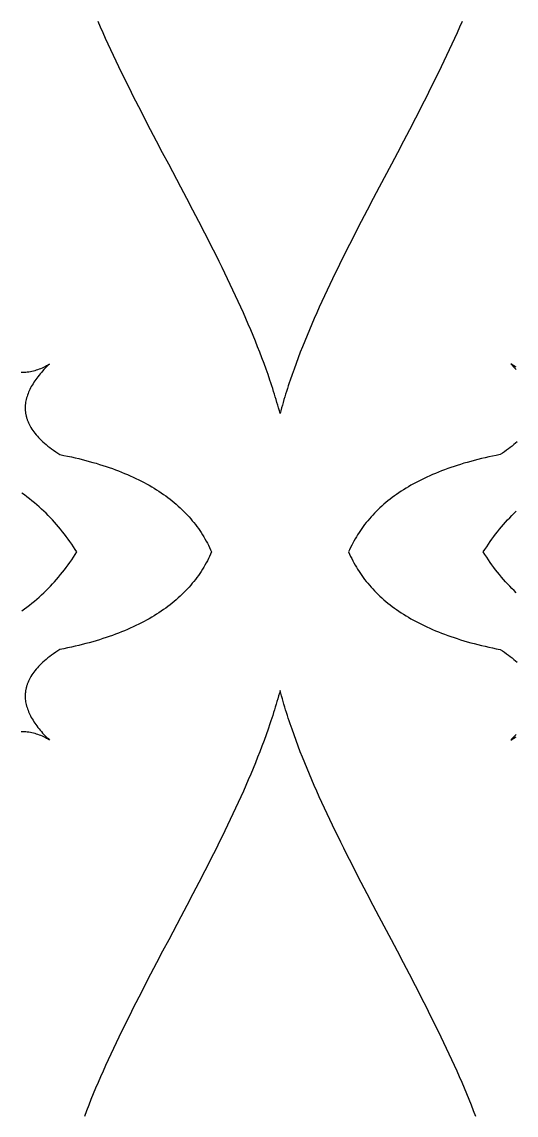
# Model space of a CAD drawing. Extents: x -4113 to -3113, y 1469 to 2469.
# Drawn here: x -3502.4 to -3433.4, y 1626.2 to 1778.9 of the extents above; entities that cross this region are included whole.
import ezdxf

# ---------------------------------------------------------------- set-up
doc = ezdxf.new("R2010")
doc.units = 0
doc.layers.add('PLAN_1', color=18, linetype='CONTINUOUS')

msp = doc.modelspace()

# ---------------------------------------------------------------- linework, layer by layer
at = {"layer": 'PLAN_1'}
for points in [[(-3440.97, 1779), (-3441.31, 1778.21), (-3441.66, 1777.42), (-3442.02, 1776.63), (-3442.38, 1775.83), (-3442.75, 1775.04), (-3443.12, 1774.25), (-3443.5, 1773.45), (-3443.88, 1772.65), (-3444.26, 1771.86), (-3444.65, 1771.06), (-3445.05, 1770.26), (-3445.44, 1769.47), (-3445.84, 1768.67), (-3446.25, 1767.87), (-3446.65, 1767.07), (-3447.06, 1766.27), (-3447.48, 1765.47), (-3448.31, 1763.86), (-3449.14, 1762.26), (-3449.99, 1760.66), (-3450.83, 1759.05), (-3452.53, 1755.84), (-3453.37, 1754.24), (-3454.21, 1752.64), (-3455.04, 1751.04), (-3455.87, 1749.43), (-3456.28, 1748.63), (-3456.68, 1747.84), (-3457.08, 1747.04), (-3457.48, 1746.24), (-3457.88, 1745.44), (-3458.27, 1744.64), (-3458.66, 1743.85), (-3459.05, 1743.05), (-3459.42, 1742.25), (-3459.8, 1741.46), (-3460.17, 1740.67), (-3460.53, 1739.87), (-3460.89, 1739.08), (-3461.25, 1738.29), (-3461.6, 1737.5), (-3461.94, 1736.71), (-3462.27, 1735.92), (-3462.6, 1735.13), (-3462.92, 1734.35), (-3463.24, 1733.56), (-3463.54, 1732.78), (-3463.84, 1732), (-3464.14, 1731.21), (-3464.42, 1730.43), (-3464.7, 1729.65), (-3464.96, 1728.88), (-3465.09, 1728.49), (-3465.22, 1728.1), (-3465.35, 1727.71), (-3465.47, 1727.32), (-3465.59, 1726.94), (-3465.71, 1726.55), (-3465.83, 1726.16), (-3465.94, 1725.78), (-3466.05, 1725.39), (-3466.16, 1725.01), (-3466.27, 1724.62), (-3466.37, 1724.24), (-3466.47, 1724.62), (-3466.58, 1725.01), (-3466.69, 1725.39), (-3466.8, 1725.78), (-3466.92, 1726.16), (-3467.03, 1726.55), (-3467.15, 1726.94), (-3467.27, 1727.32), (-3467.4, 1727.71), (-3467.52, 1728.1), (-3467.65, 1728.49), (-3467.78, 1728.88), (-3468.05, 1729.65), (-3468.32, 1730.43), (-3468.61, 1731.21), (-3468.9, 1732), (-3469.2, 1732.78), (-3469.5, 1733.56), (-3469.82, 1734.35), (-3470.14, 1735.13), (-3470.47, 1735.92), (-3470.8, 1736.71), (-3471.15, 1737.5), (-3471.49, 1738.29), (-3471.85, 1739.08), (-3472.21, 1739.87), (-3472.57, 1740.67), (-3472.94, 1741.46), (-3473.32, 1742.25), (-3473.7, 1743.05), (-3474.08, 1743.85), (-3474.47, 1744.64), (-3474.86, 1745.44), (-3475.26, 1746.24), (-3475.66, 1747.04), (-3476.06, 1747.84), (-3476.47, 1748.63), (-3476.87, 1749.43), (-3477.7, 1751.04), (-3478.53, 1752.64), (-3479.37, 1754.24), (-3480.22, 1755.84), (-3481.91, 1759.05), (-3482.76, 1760.66), (-3483.6, 1762.26), (-3484.44, 1763.86), (-3485.27, 1765.47), (-3485.68, 1766.27), (-3486.09, 1767.07), (-3486.49, 1767.87), (-3486.9, 1768.67), (-3487.3, 1769.47), (-3487.7, 1770.26), (-3488.09, 1771.06), (-3488.48, 1771.86), (-3488.87, 1772.65), (-3489.25, 1773.45), (-3489.62, 1774.25), (-3489.99, 1775.04), (-3490.36, 1775.83), (-3490.72, 1776.63), (-3491.08, 1777.42), (-3491.43, 1778.21), (-3491.77, 1779)], [(-3502.53, 1729.99), (-3502.31, 1729.99), (-3502.09, 1730), (-3501.87, 1730.01), (-3501.65, 1730.04), (-3501.43, 1730.06), (-3501.21, 1730.1), (-3501, 1730.14), (-3500.79, 1730.19), (-3500.57, 1730.25), (-3500.37, 1730.31), (-3500.16, 1730.37), (-3499.95, 1730.45), (-3499.75, 1730.53), (-3499.55, 1730.62), (-3499.35, 1730.71), (-3499.15, 1730.81), (-3498.95, 1730.92), (-3498.75, 1731.03), (-3498.56, 1731.15), (-3498.76, 1730.96), (-3498.95, 1730.76), (-3499.14, 1730.56), (-3499.33, 1730.36), (-3499.51, 1730.16), (-3499.68, 1729.97), (-3499.85, 1729.77), (-3500.01, 1729.57), (-3500.16, 1729.37), (-3500.31, 1729.17), (-3500.46, 1728.98), (-3500.6, 1728.78), (-3500.73, 1728.58), (-3500.85, 1728.38), (-3500.97, 1728.18), (-3501.09, 1727.99), (-3501.19, 1727.79), (-3501.29, 1727.59), (-3501.39, 1727.39), (-3501.47, 1727.19), (-3501.55, 1727), (-3501.62, 1726.8), (-3501.69, 1726.6), (-3501.75, 1726.4), (-3501.8, 1726.2), (-3501.84, 1726.01), (-3501.88, 1725.81), (-3501.9, 1725.61), (-3501.93, 1725.41), (-3501.94, 1725.21), (-3501.94, 1725.02), (-3501.94, 1724.82), (-3501.94, 1724.72), (-3501.93, 1724.62), (-3501.92, 1724.52), (-3501.91, 1724.42), (-3501.9, 1724.32), (-3501.88, 1724.23), (-3501.87, 1724.13), (-3501.85, 1724.03), (-3501.83, 1723.93), (-3501.8, 1723.83), (-3501.78, 1723.73), (-3501.75, 1723.63), (-3501.72, 1723.53), (-3501.69, 1723.43), (-3501.66, 1723.34), (-3501.62, 1723.24), (-3501.58, 1723.14), (-3501.54, 1723.04), (-3501.5, 1722.94), (-3501.45, 1722.84), (-3501.41, 1722.74), (-3501.36, 1722.64), (-3501.31, 1722.54), (-3501.25, 1722.45), (-3501.14, 1722.25), (-3501.01, 1722.05), (-3500.88, 1721.85), (-3500.74, 1721.65), (-3500.58, 1721.46), (-3500.42, 1721.26), (-3500.25, 1721.06), (-3500.07, 1720.86), (-3499.88, 1720.67), (-3499.68, 1720.47), (-3499.47, 1720.27), (-3499.24, 1720.07), (-3499.01, 1719.88), (-3498.77, 1719.68), (-3498.52, 1719.48), (-3498.25, 1719.28), (-3497.98, 1719.08), (-3497.69, 1718.89), (-3497.4, 1718.69), (-3497.09, 1718.49), (-3496.56, 1718.38), (-3496.03, 1718.27), (-3495.5, 1718.16), (-3494.99, 1718.04), (-3494.48, 1717.92), (-3493.98, 1717.8), (-3493.48, 1717.67), (-3493, 1717.54), (-3492.52, 1717.4), (-3492.04, 1717.27), (-3491.57, 1717.12), (-3491.11, 1716.98), (-3490.66, 1716.83), (-3490.21, 1716.68), (-3489.77, 1716.52), (-3489.34, 1716.36), (-3488.91, 1716.2), (-3488.49, 1716.03), (-3488.07, 1715.86), (-3487.67, 1715.69), (-3487.27, 1715.52), (-3486.87, 1715.34), (-3486.48, 1715.15), (-3486.1, 1714.97), (-3485.73, 1714.78), (-3485.36, 1714.58), (-3485, 1714.39), (-3484.64, 1714.19), (-3484.29, 1713.99), (-3483.95, 1713.78), (-3483.61, 1713.57), (-3483.28, 1713.36), (-3482.96, 1713.14), (-3482.64, 1712.92), (-3482.33, 1712.7), (-3482.02, 1712.47), (-3481.73, 1712.25), (-3481.43, 1712.01), (-3481.15, 1711.78), (-3480.87, 1711.54), (-3480.59, 1711.3), (-3480.32, 1711.05), (-3480.06, 1710.8), (-3479.81, 1710.55), (-3479.56, 1710.3), (-3479.31, 1710.04), (-3479.08, 1709.78), (-3478.84, 1709.52), (-3478.62, 1709.25), (-3478.4, 1708.98), (-3478.18, 1708.71), (-3477.98, 1708.43), (-3477.77, 1708.15), (-3477.58, 1707.87), (-3477.39, 1707.58), (-3477.2, 1707.29), (-3477.03, 1707), (-3476.85, 1706.71), (-3476.69, 1706.41), (-3476.52, 1706.11), (-3476.37, 1705.81), (-3476.22, 1705.5), (-3476.08, 1705.19), (-3475.94, 1704.88), (-3476.08, 1704.56), (-3476.22, 1704.25), (-3476.37, 1703.95), (-3476.52, 1703.64), (-3476.69, 1703.34), (-3476.85, 1703.05), (-3477.03, 1702.75), (-3477.2, 1702.46), (-3477.39, 1702.17), (-3477.58, 1701.89), (-3477.77, 1701.6), (-3477.98, 1701.32), (-3478.18, 1701.05), (-3478.4, 1700.77), (-3478.62, 1700.5), (-3478.84, 1700.24), (-3479.08, 1699.97), (-3479.31, 1699.71), (-3479.56, 1699.45), (-3479.81, 1699.2), (-3480.06, 1698.95), (-3480.32, 1698.7), (-3480.59, 1698.46), (-3480.87, 1698.21), (-3481.15, 1697.97), (-3481.43, 1697.74), (-3481.73, 1697.51), (-3482.02, 1697.28), (-3482.33, 1697.05), (-3482.64, 1696.83), (-3482.96, 1696.61), (-3483.28, 1696.39), (-3483.61, 1696.18), (-3483.95, 1695.97), (-3484.29, 1695.76), (-3484.64, 1695.56), (-3485, 1695.36), (-3485.36, 1695.17), (-3485.73, 1694.97), (-3486.1, 1694.78), (-3486.48, 1694.6), (-3486.87, 1694.41), (-3487.27, 1694.23), (-3487.67, 1694.06), (-3488.07, 1693.88), (-3488.49, 1693.71), (-3488.91, 1693.55), (-3489.34, 1693.39), (-3489.77, 1693.23), (-3490.21, 1693.07), (-3490.66, 1692.92), (-3491.11, 1692.77), (-3491.57, 1692.62), (-3492.04, 1692.48), (-3492.52, 1692.34), (-3493, 1692.21), (-3493.48, 1692.08), (-3493.98, 1691.95), (-3494.48, 1691.82), (-3494.99, 1691.7), (-3495.5, 1691.59), (-3496.03, 1691.47), (-3496.56, 1691.36), (-3497.09, 1691.25), (-3497.4, 1691.06), (-3497.69, 1690.86), (-3497.98, 1690.66), (-3498.25, 1690.46), (-3498.52, 1690.27), (-3498.77, 1690.07), (-3499.01, 1689.87), (-3499.24, 1689.67), (-3499.47, 1689.48), (-3499.68, 1689.28), (-3499.88, 1689.08), (-3500.07, 1688.88), (-3500.25, 1688.69), (-3500.42, 1688.49), (-3500.58, 1688.29), (-3500.74, 1688.09), (-3500.88, 1687.89), (-3501.01, 1687.7), (-3501.14, 1687.5), (-3501.25, 1687.3), (-3501.31, 1687.2), (-3501.36, 1687.1), (-3501.41, 1687.01), (-3501.45, 1686.91), (-3501.5, 1686.81), (-3501.54, 1686.71), (-3501.58, 1686.61), (-3501.62, 1686.51), (-3501.66, 1686.41), (-3501.69, 1686.31), (-3501.72, 1686.21), (-3501.75, 1686.12), (-3501.78, 1686.02), (-3501.8, 1685.92), (-3501.83, 1685.82), (-3501.85, 1685.72), (-3501.87, 1685.62), (-3501.88, 1685.52), (-3501.9, 1685.42), (-3501.91, 1685.33), (-3501.92, 1685.23), (-3501.93, 1685.13), (-3501.94, 1685.03), (-3501.94, 1684.93), (-3501.94, 1684.73), (-3501.94, 1684.53), (-3501.93, 1684.34), (-3501.9, 1684.14), (-3501.88, 1683.94), (-3501.84, 1683.74), (-3501.8, 1683.55), (-3501.75, 1683.35), (-3501.69, 1683.15), (-3501.62, 1682.95), (-3501.55, 1682.76), (-3501.47, 1682.56), (-3501.39, 1682.36), (-3501.29, 1682.16), (-3501.19, 1681.97), (-3501.09, 1681.77), (-3500.97, 1681.57), (-3500.85, 1681.37), (-3500.73, 1681.17), (-3500.6, 1680.98), (-3500.46, 1680.78), (-3500.31, 1680.58), (-3500.16, 1680.38), (-3500.01, 1680.19), (-3499.85, 1679.99), (-3499.68, 1679.79), (-3499.51, 1679.59), (-3499.33, 1679.4), (-3499.14, 1679.2), (-3498.95, 1679), (-3498.76, 1678.8), (-3498.56, 1678.61), (-3498.75, 1678.73), (-3498.95, 1678.84), (-3499.15, 1678.95), (-3499.35, 1679.05), (-3499.55, 1679.14), (-3499.75, 1679.23), (-3499.95, 1679.31), (-3500.16, 1679.38), (-3500.37, 1679.45), (-3500.57, 1679.51), (-3500.79, 1679.56), (-3501, 1679.61), (-3501.21, 1679.65), (-3501.43, 1679.69), (-3501.65, 1679.72), (-3501.87, 1679.74), (-3502.09, 1679.75), (-3502.31, 1679.76), (-3502.53, 1679.77)], [(-3433.4, 1730.71), (-3433.6, 1730.81), (-3433.79, 1730.92), (-3433.99, 1731.03), (-3434.18, 1731.15), (-3433.98, 1730.96), (-3433.79, 1730.76), (-3433.6, 1730.56), (-3433.41, 1730.36)], [(-3433.28, 1720.27), (-3433.5, 1720.07), (-3433.73, 1719.88), (-3433.97, 1719.68), (-3434.23, 1719.48), (-3434.49, 1719.28), (-3434.76, 1719.08), (-3435.05, 1718.89), (-3435.34, 1718.69), (-3435.65, 1718.49), (-3436.19, 1718.38), (-3436.72, 1718.27), (-3437.24, 1718.16), (-3437.75, 1718.04), (-3438.26, 1717.92), (-3438.76, 1717.8), (-3439.26, 1717.67), (-3439.75, 1717.54), (-3440.23, 1717.4), (-3440.7, 1717.27), (-3441.17, 1717.12), (-3441.63, 1716.98), (-3442.08, 1716.83), (-3442.53, 1716.68), (-3442.97, 1716.52), (-3443.4, 1716.36), (-3443.83, 1716.2), (-3444.25, 1716.03), (-3444.67, 1715.86), (-3445.07, 1715.69), (-3445.48, 1715.52), (-3445.87, 1715.34), (-3446.26, 1715.15), (-3446.64, 1714.97), (-3447.01, 1714.78), (-3447.38, 1714.58), (-3447.74, 1714.39), (-3448.1, 1714.19), (-3448.45, 1713.99), (-3448.79, 1713.78), (-3449.13, 1713.57), (-3449.46, 1713.36), (-3449.78, 1713.14), (-3450.1, 1712.92), (-3450.41, 1712.7), (-3450.72, 1712.47), (-3451.02, 1712.25), (-3451.31, 1712.01), (-3451.6, 1711.78), (-3451.88, 1711.54), (-3452.15, 1711.3), (-3452.42, 1711.05), (-3452.68, 1710.8), (-3452.94, 1710.55), (-3453.18, 1710.3), (-3453.43, 1710.04), (-3453.67, 1709.78), (-3453.9, 1709.52), (-3454.12, 1709.25), (-3454.34, 1708.98), (-3454.56, 1708.71), (-3454.76, 1708.43), (-3454.97, 1708.15), (-3455.16, 1707.87), (-3455.35, 1707.58), (-3455.54, 1707.29), (-3455.72, 1707), (-3455.89, 1706.71), (-3456.06, 1706.41), (-3456.22, 1706.11), (-3456.37, 1705.81), (-3456.52, 1705.5), (-3456.67, 1705.19), (-3456.8, 1704.88), (-3456.67, 1704.56), (-3456.52, 1704.25), (-3456.37, 1703.95), (-3456.22, 1703.64), (-3456.06, 1703.34), (-3455.89, 1703.05), (-3455.72, 1702.75), (-3455.54, 1702.46), (-3455.35, 1702.17), (-3455.16, 1701.89), (-3454.97, 1701.6), (-3454.76, 1701.32), (-3454.56, 1701.05), (-3454.34, 1700.77), (-3454.12, 1700.5), (-3453.9, 1700.24), (-3453.67, 1699.97), (-3453.43, 1699.71), (-3453.18, 1699.45), (-3452.94, 1699.2), (-3452.68, 1698.95), (-3452.42, 1698.7), (-3452.15, 1698.46), (-3451.88, 1698.21), (-3451.6, 1697.97), (-3451.31, 1697.74), (-3451.02, 1697.51), (-3450.72, 1697.28), (-3450.41, 1697.05), (-3450.1, 1696.83), (-3449.78, 1696.61), (-3449.46, 1696.39), (-3449.13, 1696.18), (-3448.79, 1695.97), (-3448.45, 1695.76), (-3448.1, 1695.56), (-3447.74, 1695.36), (-3447.38, 1695.17), (-3447.01, 1694.97), (-3446.64, 1694.78), (-3446.26, 1694.6), (-3445.87, 1694.41), (-3445.48, 1694.23), (-3445.07, 1694.06), (-3444.67, 1693.88), (-3444.25, 1693.71), (-3443.83, 1693.55), (-3443.4, 1693.39), (-3442.97, 1693.23), (-3442.53, 1693.07), (-3442.08, 1692.92), (-3441.63, 1692.77), (-3441.17, 1692.62), (-3440.7, 1692.48), (-3440.23, 1692.34), (-3439.75, 1692.21), (-3439.26, 1692.08), (-3438.76, 1691.95), (-3438.26, 1691.82), (-3437.75, 1691.7), (-3437.24, 1691.59), (-3436.72, 1691.47), (-3436.19, 1691.36), (-3435.65, 1691.25), (-3435.34, 1691.06), (-3435.05, 1690.86), (-3434.76, 1690.66), (-3434.49, 1690.46), (-3434.23, 1690.27), (-3433.97, 1690.07), (-3433.73, 1689.87), (-3433.5, 1689.67), (-3433.28, 1689.48)], [(-3502.42, 1696.66), (-3502.06, 1696.92), (-3501.7, 1697.19), (-3501.35, 1697.46), (-3501, 1697.73), (-3500.66, 1698.01), (-3500.32, 1698.3), (-3500, 1698.58), (-3499.67, 1698.88), (-3499.35, 1699.18), (-3499.04, 1699.48), (-3498.73, 1699.78), (-3498.43, 1700.09), (-3498.14, 1700.41), (-3497.84, 1700.73), (-3497.56, 1701.05), (-3497.28, 1701.38), (-3497, 1701.71), (-3496.73, 1702.05), (-3496.47, 1702.39), (-3496.21, 1702.73), (-3495.95, 1703.08), (-3495.7, 1703.43), (-3495.45, 1703.79), (-3495.21, 1704.15), (-3494.97, 1704.51), (-3494.74, 1704.88), (-3494.97, 1705.24), (-3495.21, 1705.61), (-3495.45, 1705.97), (-3495.7, 1706.32), (-3495.95, 1706.68), (-3496.21, 1707.03), (-3496.47, 1707.37), (-3496.73, 1707.71), (-3497, 1708.05), (-3497.28, 1708.38), (-3497.56, 1708.71), (-3497.84, 1709.03), (-3498.14, 1709.35), (-3498.43, 1709.67), (-3498.73, 1709.98), (-3499.04, 1710.28), (-3499.35, 1710.59), (-3499.67, 1710.88), (-3500, 1711.18), (-3500.32, 1711.46), (-3500.66, 1711.75), (-3501, 1712.03), (-3501.35, 1712.3), (-3501.7, 1712.57), (-3502.06, 1712.84), (-3502.42, 1713.1)], [(-3433.39, 1699.18), (-3433.7, 1699.48), (-3434.01, 1699.78), (-3434.31, 1700.09), (-3434.61, 1700.41), (-3434.9, 1700.73), (-3435.18, 1701.05), (-3435.46, 1701.38), (-3435.74, 1701.71), (-3436.01, 1702.05), (-3436.28, 1702.39), (-3436.54, 1702.73), (-3436.79, 1703.08), (-3437.04, 1703.43), (-3437.29, 1703.79), (-3437.53, 1704.15), (-3437.77, 1704.51), (-3438, 1704.88), (-3437.77, 1705.24), (-3437.53, 1705.61), (-3437.29, 1705.97), (-3437.04, 1706.32), (-3436.79, 1706.68), (-3436.54, 1707.03), (-3436.28, 1707.37), (-3436.01, 1707.71), (-3435.74, 1708.05), (-3435.46, 1708.38), (-3435.18, 1708.71), (-3434.9, 1709.03), (-3434.61, 1709.35), (-3434.31, 1709.67), (-3434.01, 1709.98), (-3433.7, 1710.28), (-3433.39, 1710.59)], [(-3439.05, 1626.03), (-3439.35, 1626.81), (-3439.66, 1627.6), (-3439.98, 1628.38), (-3440.3, 1629.17), (-3440.63, 1629.96), (-3440.97, 1630.75), (-3441.31, 1631.54), (-3441.66, 1632.33), (-3442.02, 1633.12), (-3442.38, 1633.91), (-3442.75, 1634.71), (-3443.12, 1635.5), (-3443.5, 1636.3), (-3443.88, 1637.09), (-3444.26, 1637.89), (-3444.65, 1638.69), (-3445.05, 1639.49), (-3445.44, 1640.28), (-3445.84, 1641.08), (-3446.25, 1641.88), (-3446.65, 1642.68), (-3447.06, 1643.48), (-3447.48, 1644.28), (-3448.31, 1645.89), (-3449.14, 1647.49), (-3449.99, 1649.09), (-3450.83, 1650.7), (-3452.53, 1653.91), (-3453.37, 1655.51), (-3454.21, 1657.12), (-3455.04, 1658.72), (-3455.87, 1660.32), (-3456.28, 1661.12), (-3456.68, 1661.92), (-3457.08, 1662.72), (-3457.48, 1663.52), (-3457.88, 1664.32), (-3458.27, 1665.11), (-3458.66, 1665.91), (-3459.05, 1666.71), (-3459.42, 1667.5), (-3459.8, 1668.3), (-3460.17, 1669.09), (-3460.53, 1669.89), (-3460.89, 1670.68), (-3461.25, 1671.47), (-3461.6, 1672.26), (-3461.94, 1673.05), (-3462.27, 1673.84), (-3462.6, 1674.63), (-3462.92, 1675.41), (-3463.24, 1676.2), (-3463.54, 1676.98), (-3463.84, 1677.77), (-3464.14, 1678.55), (-3464.42, 1679.33), (-3464.7, 1680.11), (-3464.96, 1680.89), (-3465.09, 1681.28), (-3465.22, 1681.67), (-3465.35, 1682.05), (-3465.47, 1682.44), (-3465.59, 1682.83), (-3465.71, 1683.22), (-3465.83, 1683.6), (-3465.94, 1683.99), (-3466.05, 1684.37), (-3466.16, 1684.76), (-3466.27, 1685.15), (-3466.37, 1685.53), (-3466.47, 1685.15), (-3466.58, 1684.76), (-3466.69, 1684.37), (-3466.8, 1683.99), (-3466.92, 1683.6), (-3467.03, 1683.22), (-3467.15, 1682.83), (-3467.27, 1682.44), (-3467.4, 1682.05), (-3467.52, 1681.67), (-3467.65, 1681.28), (-3467.78, 1680.89), (-3468.05, 1680.11), (-3468.32, 1679.33), (-3468.61, 1678.55), (-3468.9, 1677.77), (-3469.2, 1676.98), (-3469.5, 1676.2), (-3469.82, 1675.41), (-3470.14, 1674.63), (-3470.47, 1673.84), (-3470.8, 1673.05), (-3471.15, 1672.26), (-3471.49, 1671.47), (-3471.85, 1670.68), (-3472.21, 1669.89), (-3472.57, 1669.09), (-3472.94, 1668.3), (-3473.32, 1667.5), (-3473.7, 1666.71), (-3474.08, 1665.91), (-3474.47, 1665.11), (-3474.86, 1664.32), (-3475.26, 1663.52), (-3475.66, 1662.72), (-3476.06, 1661.92), (-3476.47, 1661.12), (-3476.87, 1660.32), (-3477.7, 1658.72), (-3478.53, 1657.12), (-3479.37, 1655.51), (-3480.22, 1653.91), (-3481.91, 1650.7), (-3482.76, 1649.09), (-3483.6, 1647.49), (-3484.44, 1645.89), (-3485.27, 1644.28), (-3485.68, 1643.48), (-3486.09, 1642.68), (-3486.49, 1641.88), (-3486.9, 1641.08), (-3487.3, 1640.28), (-3487.7, 1639.49), (-3488.09, 1638.69), (-3488.48, 1637.89), (-3488.87, 1637.09), (-3489.25, 1636.3), (-3489.62, 1635.5), (-3489.99, 1634.71), (-3490.36, 1633.91), (-3490.72, 1633.12), (-3491.08, 1632.33), (-3491.43, 1631.54), (-3491.77, 1630.75), (-3492.11, 1629.96), (-3492.44, 1629.17), (-3492.76, 1628.38), (-3493.08, 1627.6), (-3493.39, 1626.81), (-3493.69, 1626.03)], [(-3433.41, 1679.4), (-3433.6, 1679.2), (-3433.79, 1679), (-3433.98, 1678.8), (-3434.18, 1678.61), (-3433.99, 1678.73), (-3433.79, 1678.84), (-3433.6, 1678.95), (-3433.4, 1679.05)]]:
    msp.add_lwpolyline(points, dxfattribs=at)

doc.saveas('drawing.dxf')
